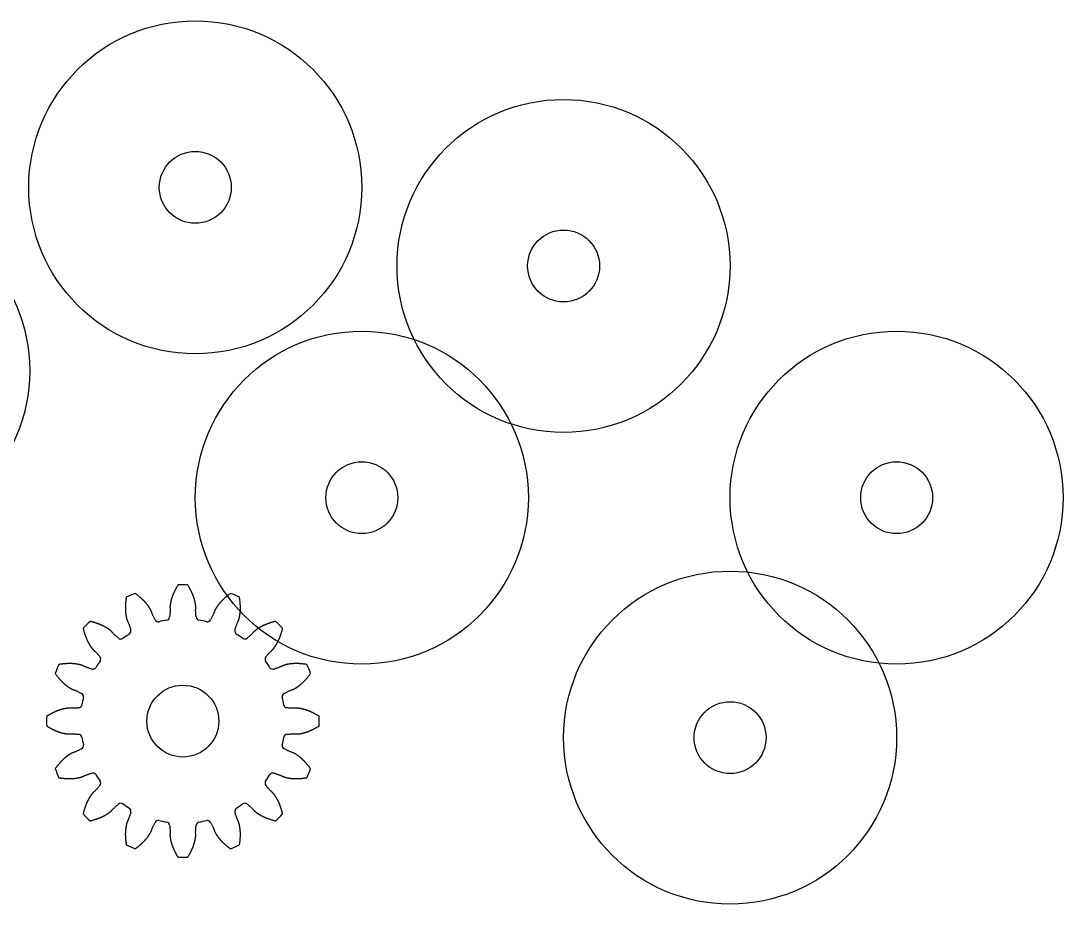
# Model space of a CAD drawing. Header units: millimetres. Extents: x -1032 to 1068, y -74 to 636.
# Drawn here: x 389 to 457.8, y 423.6 to 482 of the extents above; entities that cross this region are included whole.
import ezdxf

# ---------------------------------------------------------------- set-up
doc = ezdxf.new("R2010")
doc.units = ezdxf.units.MM
for name, color, linetype in [('Default', 7, 'Continuous'), ('RACK_PINION_-_CO', 7, 'Continuous'), ('RACK_PINION_SIDE', 7, 'Continuous')]:
    doc.layers.add(name, color=color, linetype=linetype)

# ---------------------------------------------------------------- blocks, each defined once
blk = doc.blocks.new('SE39')
at = {"layer": 'RACK_PINION_SIDE', "color": 7, "linetype": 'Continuous'}
for radius in [11, 2.375]:
    blk.add_circle((378.574, 458.857), radius, dxfattribs=at)
blk = doc.blocks.new('SE83')
at = {"layer": 'RACK_PINION_-_CO', "color": 7, "linetype": 'Continuous'}
blk.add_circle((399.692, 435.715), 2.375, dxfattribs=at)
for centre, radius, start, end in [((399.692, 435.715), 9, 110.42869, 114.57131), ((399.692, 435.715), 9, 87.92869, 92.07131), ((399.692, 435.715), 9, 65.42869, 69.57131), ((399.692, 435.715), 9, 132.92869, 137.07131), ((398.086, 442.527), 0.25, 209.38355, 277.63966), ((399.692, 435.715), 6.75, 99.02339, 103.47661), ((398.569, 442.623), 0.25, 284.86034, 353.11645), ((400.815, 442.623), 0.25, 186.88355, 255.13966), ((399.692, 435.715), 6.75, 76.52339, 80.97661), ((401.298, 442.527), 0.25, 262.36034, 330.61645), ((399.692, 435.715), 9, 42.92869, 47.07131), ((399.692, 435.715), 6.75, 121.52339, 125.97661), ((396.011, 441.668), 0.25, 307.36034, 15.61645), ((403.373, 441.668), 0.25, 164.38355, 232.63966), ((399.692, 435.715), 6.75, 54.02339, 58.47661), ((395.601, 441.394), 0.25, 231.88355, 300.13966), ((403.783, 441.394), 0.25, 239.86034, 308.11645), ((394.013, 439.806), 0.25, 329.86034, 38.11645), ((405.371, 439.806), 0.25, 141.88355, 210.13966), ((399.692, 435.715), 9, 155.42869, 159.57131), ((399.692, 435.715), 6.75, 144.02339, 148.47661), ((399.692, 435.715), 6.75, 31.52339, 35.97661), ((399.692, 435.715), 9, 20.42869, 24.57131), ((393.739, 439.396), 0.25, 254.38355, 322.63966), ((405.645, 439.396), 0.25, 217.36034, 285.61645), ((392.88, 437.321), 0.25, 352.36034, 60.61645), ((399.692, 435.715), 6.75, 166.52339, 170.97661), ((406.504, 437.321), 0.25, 119.38355, 187.63966), ((399.692, 435.715), 6.75, 9.02339, 13.47661), ((392.784, 436.838), 0.25, 276.88355, 345.13966), ((406.6, 436.838), 0.25, 194.86034, 263.11645), ((399.692, 435.715), 9, 177.92869, 182.07131), ((399.692, 435.715), 9, 357.92869, 2.07131), ((392.784, 434.592), 0.25, 14.86034, 83.11645), ((399.692, 435.715), 6.75, 189.02339, 193.47661), ((399.692, 435.715), 6.75, 346.52339, 350.97661), ((406.6, 434.592), 0.25, 96.88355, 165.13966), ((392.88, 434.109), 0.25, 299.38355, 7.63966), ((406.504, 434.109), 0.25, 172.36034, 240.61645), ((399.692, 435.715), 9, 200.42869, 204.57131), ((399.692, 435.715), 9, 335.42869, 339.57131), ((393.739, 432.034), 0.25, 37.36034, 105.61645), ((399.692, 435.715), 6.75, 211.52339, 215.97661), ((394.013, 431.624), 0.25, 321.88355, 30.13966), ((405.371, 431.624), 0.25, 149.86034, 218.11645), ((399.692, 435.715), 6.75, 324.02339, 328.47661), ((405.645, 432.034), 0.25, 74.38355, 142.63966), ((395.601, 430.036), 0.25, 59.86034, 128.11645), ((399.692, 435.715), 6.75, 234.02339, 238.47661), ((396.011, 429.762), 0.25, 344.38355, 52.63966), ((403.373, 429.762), 0.25, 127.36034, 195.61645), ((399.692, 435.715), 6.75, 301.52339, 305.97661), ((403.783, 430.036), 0.25, 51.88355, 120.13966), ((399.692, 435.715), 9, 222.92869, 227.07131), ((398.086, 428.903), 0.25, 82.36034, 150.61645), ((399.692, 435.715), 6.75, 256.52339, 260.97661), ((398.569, 428.807), 0.25, 6.88355, 75.13966), ((400.815, 428.807), 0.25, 104.86034, 173.11645), ((399.692, 435.715), 6.75, 279.02339, 283.47661), ((401.298, 428.903), 0.25, 29.38355, 97.63966), ((399.692, 435.715), 9, 312.92869, 317.07131), ((399.692, 435.715), 9, 245.42869, 249.57131), ((399.692, 435.715), 9, 290.42869, 294.57131), ((399.692, 435.715), 9, 267.92869, 272.07131)]:
    blk.add_arc(centre, radius, start, end, dxfattribs=at)
for points, knots in [([(397.868, 442.404), (397.701, 442.7), (397.631, 442.906), (397.585, 443.041), (397.532, 443.128), (397.399, 443.345), (397.252, 443.517), (396.991, 443.824), (396.551, 444.149)], [0, 0, 0, 0.125, 0.125, 0.25, 0.25, 0.5, 0.5, 1, 1, 1]), ([(399.367, 444.709), (399.085, 444.241), (398.96, 443.857), (398.891, 443.643), (398.851, 443.39), (398.835, 443.289), (398.844, 443.148), (398.858, 442.931), (398.817, 442.593)], [0, 0, 0, 0.5, 0.5, 0.75, 0.75, 0.875, 0.875, 1, 1, 1]), ([(400.567, 442.593), (400.526, 442.93), (400.54, 443.148), (400.549, 443.289), (400.533, 443.39), (400.493, 443.642), (400.424, 443.857), (400.299, 444.24), (400.017, 444.709)], [0, 0, 0, 0.125, 0.125, 0.25, 0.25, 0.5, 0.5, 1, 1, 1]), ([(402.833, 444.149), (402.394, 443.824), (402.132, 443.517), (401.986, 443.346), (401.852, 443.128), (401.799, 443.041), (401.753, 442.906), (401.683, 442.701), (401.516, 442.404)], [0, 0, 0, 0.5, 0.5, 0.75, 0.75, 0.875, 0.875, 1, 1, 1]), ([(395.95, 443.9), (395.869, 443.36), (395.9, 442.957), (395.918, 442.733), (395.978, 442.484), (396.002, 442.385), (396.064, 442.257), (396.16, 442.062), (396.252, 441.735)], [0, 0, 0, 0.5, 0.5, 0.75, 0.75, 0.875, 0.875, 1, 1, 1]), ([(403.132, 441.735), (403.224, 442.062), (403.32, 442.257), (403.382, 442.385), (403.406, 442.484), (403.466, 442.732), (403.484, 442.957), (403.515, 443.359), (403.434, 443.9)], [0, 0, 0, 0.125, 0.125, 0.25, 0.25, 0.5, 0.5, 1, 1, 1]), ([(395.447, 441.197), (395.18, 441.407), (395.036, 441.57), (394.942, 441.677), (394.86, 441.737), (394.654, 441.887), (394.452, 441.99), (394.093, 442.173), (393.562, 442.305)], [0, 0, 0, 0.125, 0.125, 0.25, 0.25, 0.5, 0.5, 1, 1, 1]), ([(405.822, 442.305), (405.291, 442.173), (404.932, 441.99), (404.732, 441.888), (404.524, 441.737), (404.442, 441.677), (404.348, 441.57), (404.205, 441.407), (403.937, 441.197)], [0, 0, 0, 0.5, 0.5, 0.75, 0.75, 0.875, 0.875, 1, 1, 1]), ([(393.102, 441.845), (393.234, 441.315), (393.417, 440.955), (393.519, 440.755), (393.67, 440.547), (393.73, 440.465), (393.837, 440.371), (394, 440.228), (394.21, 439.96)], [0, 0, 0, 0.5, 0.5, 0.75, 0.75, 0.875, 0.875, 1, 1, 1]), ([(405.174, 439.96), (405.384, 440.227), (405.547, 440.371), (405.654, 440.465), (405.714, 440.547), (405.864, 440.753), (405.967, 440.955), (406.15, 441.314), (406.282, 441.845)], [0, 0, 0, 0.125, 0.125, 0.25, 0.25, 0.5, 0.5, 1, 1, 1]), ([(393.672, 439.155), (393.345, 439.247), (393.15, 439.343), (393.022, 439.405), (392.923, 439.429), (392.675, 439.489), (392.45, 439.507), (392.048, 439.539), (391.507, 439.457)], [0, 0, 0, 0.125, 0.125, 0.25, 0.25, 0.5, 0.5, 1, 1, 1]), ([(407.877, 439.457), (407.336, 439.538), (406.934, 439.507), (406.71, 439.489), (406.461, 439.429), (406.362, 439.405), (406.234, 439.343), (406.039, 439.247), (405.712, 439.155)], [0, 0, 0, 0.5, 0.5, 0.75, 0.75, 0.875, 0.875, 1, 1, 1]), ([(391.258, 438.856), (391.583, 438.417), (391.89, 438.155), (392.061, 438.009), (392.279, 437.875), (392.366, 437.822), (392.501, 437.776), (392.706, 437.706), (393.003, 437.539)], [0, 0, 0, 0.5, 0.5, 0.75, 0.75, 0.875, 0.875, 1, 1, 1]), ([(406.381, 437.539), (406.677, 437.706), (406.883, 437.776), (407.018, 437.822), (407.105, 437.875), (407.322, 438.008), (407.494, 438.155), (407.801, 438.416), (408.126, 438.856)], [0, 0, 0, 0.125, 0.125, 0.25, 0.25, 0.5, 0.5, 1, 1, 1]), ([(392.814, 436.59), (392.477, 436.549), (392.26, 436.563), (392.118, 436.572), (392.017, 436.556), (391.765, 436.517), (391.55, 436.447), (391.167, 436.322), (390.698, 436.04)], [0, 0, 0, 0.125, 0.125, 0.25, 0.25, 0.5, 0.5, 1, 1, 1]), ([(408.686, 436.04), (408.218, 436.322), (407.834, 436.447), (407.62, 436.516), (407.367, 436.556), (407.266, 436.572), (407.124, 436.563), (406.908, 436.549), (406.57, 436.59)], [0, 0, 0, 0.5, 0.5, 0.75, 0.75, 0.875, 0.875, 1, 1, 1]), ([(390.698, 435.39), (391.166, 435.108), (391.55, 434.983), (391.764, 434.914), (392.017, 434.874), (392.118, 434.858), (392.26, 434.867), (392.476, 434.881), (392.814, 434.84)], [0, 0, 0, 0.5, 0.5, 0.75, 0.75, 0.875, 0.875, 1, 1, 1]), ([(406.57, 434.84), (406.907, 434.881), (407.124, 434.867), (407.266, 434.858), (407.367, 434.874), (407.619, 434.914), (407.834, 434.983), (408.217, 435.108), (408.686, 435.39)], [0, 0, 0, 0.125, 0.125, 0.25, 0.25, 0.5, 0.5, 1, 1, 1]), ([(393.003, 433.891), (392.707, 433.724), (392.501, 433.654), (392.366, 433.608), (392.279, 433.555), (392.062, 433.422), (391.89, 433.275), (391.583, 433.014), (391.258, 432.574)], [0, 0, 0, 0.125, 0.125, 0.25, 0.25, 0.5, 0.5, 1, 1, 1]), ([(408.126, 432.574), (407.801, 433.013), (407.494, 433.275), (407.323, 433.421), (407.105, 433.555), (407.018, 433.608), (406.883, 433.654), (406.678, 433.724), (406.381, 433.891)], [0, 0, 0, 0.5, 0.5, 0.75, 0.75, 0.875, 0.875, 1, 1, 1]), ([(391.507, 431.973), (392.047, 431.892), (392.45, 431.923), (392.674, 431.941), (392.923, 432.001), (393.022, 432.025), (393.15, 432.087), (393.345, 432.183), (393.672, 432.275)], [0, 0, 0, 0.5, 0.5, 0.75, 0.75, 0.875, 0.875, 1, 1, 1]), ([(405.712, 432.275), (406.039, 432.183), (406.234, 432.087), (406.362, 432.025), (406.461, 432.001), (406.709, 431.941), (406.934, 431.923), (407.336, 431.892), (407.877, 431.973)], [0, 0, 0, 0.125, 0.125, 0.25, 0.25, 0.5, 0.5, 1, 1, 1]), ([(394.21, 431.47), (394, 431.203), (393.837, 431.059), (393.73, 430.965), (393.67, 430.883), (393.52, 430.677), (393.417, 430.475), (393.234, 430.116), (393.102, 429.585)], [0, 0, 0, 0.125, 0.125, 0.25, 0.25, 0.5, 0.5, 1, 1, 1]), ([(406.282, 429.585), (406.15, 430.116), (405.967, 430.475), (405.865, 430.675), (405.714, 430.883), (405.654, 430.965), (405.547, 431.059), (405.384, 431.202), (405.174, 431.47)], [0, 0, 0, 0.5, 0.5, 0.75, 0.75, 0.875, 0.875, 1, 1, 1]), ([(393.562, 429.125), (394.093, 429.257), (394.452, 429.44), (394.652, 429.542), (394.86, 429.693), (394.942, 429.753), (395.036, 429.86), (395.179, 430.023), (395.447, 430.233)], [0, 0, 0, 0.5, 0.5, 0.75, 0.75, 0.875, 0.875, 1, 1, 1]), ([(396.252, 429.695), (396.16, 429.368), (396.064, 429.173), (396.002, 429.045), (395.978, 428.946), (395.918, 428.698), (395.9, 428.473), (395.868, 428.071), (395.95, 427.53)], [0, 0, 0, 0.125, 0.125, 0.25, 0.25, 0.5, 0.5, 1, 1, 1]), ([(403.434, 427.53), (403.515, 428.071), (403.484, 428.473), (403.466, 428.697), (403.406, 428.946), (403.382, 429.045), (403.32, 429.173), (403.224, 429.368), (403.132, 429.695)], [0, 0, 0, 0.5, 0.5, 0.75, 0.75, 0.875, 0.875, 1, 1, 1]), ([(403.937, 430.233), (404.204, 430.023), (404.348, 429.86), (404.442, 429.753), (404.524, 429.693), (404.73, 429.543), (404.932, 429.44), (405.291, 429.257), (405.822, 429.125)], [0, 0, 0, 0.125, 0.125, 0.25, 0.25, 0.5, 0.5, 1, 1, 1]), ([(396.551, 427.281), (396.99, 427.606), (397.252, 427.913), (397.398, 428.084), (397.532, 428.302), (397.585, 428.389), (397.631, 428.524), (397.701, 428.729), (397.868, 429.026)], [0, 0, 0, 0.5, 0.5, 0.75, 0.75, 0.875, 0.875, 1, 1, 1]), ([(401.516, 429.026), (401.683, 428.73), (401.753, 428.524), (401.799, 428.389), (401.852, 428.302), (401.985, 428.085), (402.132, 427.913), (402.393, 427.606), (402.833, 427.281)], [0, 0, 0, 0.125, 0.125, 0.25, 0.25, 0.5, 0.5, 1, 1, 1]), ([(398.817, 428.837), (398.858, 428.5), (398.844, 428.283), (398.835, 428.141), (398.851, 428.04), (398.89, 427.788), (398.96, 427.573), (399.085, 427.19), (399.367, 426.721)], [0, 0, 0, 0.125, 0.125, 0.25, 0.25, 0.5, 0.5, 1, 1, 1]), ([(400.017, 426.721), (400.299, 427.189), (400.424, 427.573), (400.493, 427.787), (400.533, 428.04), (400.549, 428.141), (400.54, 428.283), (400.526, 428.499), (400.567, 428.837)], [0, 0, 0, 0.5, 0.5, 0.75, 0.75, 0.875, 0.875, 1, 1, 1])]:
    blk.add_open_spline(points, degree=2, knots=knots, dxfattribs=at)
blk = doc.blocks.new('SE88')
at = {"layer": 'RACK_PINION_SIDE', "color": 7, "linetype": 'Continuous'}
for radius in [11, 2.375]:
    blk.add_circle((400.512, 470.976), radius, dxfattribs=at)
blk = doc.blocks.new('SE89')
at = {"layer": 'RACK_PINION_SIDE', "color": 7, "linetype": 'Continuous'}
for radius in [11, 2.375]:
    blk.add_circle((424.839, 465.782), radius, dxfattribs=at)
blk = doc.blocks.new('SE90')
at = {"layer": 'RACK_PINION_SIDE', "color": 7, "linetype": 'Continuous'}
for radius in [11, 2.375]:
    blk.add_circle((411.512, 450.475), radius, dxfattribs=at)
blk = doc.blocks.new('SE91')
at = {"layer": 'RACK_PINION_SIDE', "color": 7, "linetype": 'Continuous'}
for radius in [11, 2.375]:
    blk.add_circle((435.839, 434.622), radius, dxfattribs=at)
blk = doc.blocks.new('SE92')
at = {"layer": 'RACK_PINION_SIDE', "color": 7, "linetype": 'Continuous'}
for radius in [11, 2.375]:
    blk.add_circle((446.839, 450.475), radius, dxfattribs=at)

msp = doc.modelspace()

# ---------------------------------------------------------------- block references
at = {"layer": 'Default'}
for name in ['SE88', 'SE89', 'SE39', 'SE90', 'SE92', 'SE91', 'SE83']:
    msp.add_blockref(name, (0, 0), dxfattribs=at)

doc.saveas('drawing.dxf')
